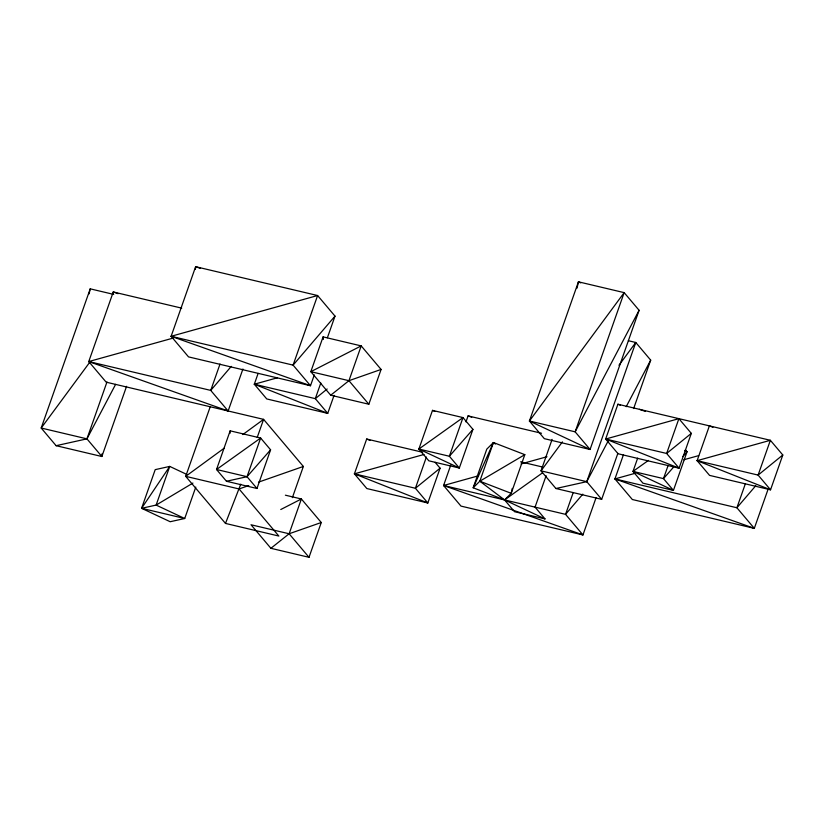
<?xml version="1.0" encoding="UTF-8"?>
<svg xmlns="http://www.w3.org/2000/svg" width="824" height="824" viewBox="0 0 824 824"><rect width="100%" height="100%" fill="white"/><g stroke="black" fill="none" stroke-linecap="round" stroke-linejoin="round"><path stroke-width="1.24" d="M101.908 453.942L101.857 456.506L56.114 445.691L41.2 428.037L90.218 288.843L113.702 294.395M229.968 433.352L230.154 430.828L260.642 438.038L270.591 449.811L256.975 488.478L226.476 481.267L216.537 469.495L230.154 430.828M113.073 294.498L113.269 291.964L181.723 308.145M195.432 269.232L195.628 266.688L317.601 295.528L335.007 316.128L327.396 337.727M89.126 293.859L90.218 288.843M512.271 488.395L511.199 493.329L504.566 499.921L473.182 487.787L486.799 449.121L493.432 442.539L524.816 454.663L511.199 493.329L479.815 481.206L473.182 487.787L493.432 442.539L495.409 444.033M577.068 288.091L578.438 281.818L624.17 292.633L639.094 310.288L590.077 449.482L544.334 438.667L529.42 421.012L578.438 281.818L580.724 282.889M292.376 497.655L303.356 466.456L263.587 419.364L106.162 382.161L88.755 361.561L113.269 291.964L118.12 293.684M56.114 445.691L86.942 438.852L106.976 381.965M126.577 386.312L101.857 456.506L86.942 438.852L41.2 428.037L90.104 361.777M314.304 374.93L310.493 385.725L188.521 356.885L171.124 336.285L195.628 266.688L200.479 268.408M195.782 487.087L184.72 518.502L170.187 521.726L141.594 508.305L155.211 469.639L169.744 466.415L186.893 474.469M220.029 364.002L210.728 390.401L228.135 411.001L242.925 369.008M210.223 406.747L185.709 476.344L225.488 523.425L278.852 536.053L239.073 488.962L185.709 476.344L224.128 448.235M334.07 395.355L327.736 413.36L266.749 398.94L254.317 384.221L258.118 373.416M225.488 523.425L240.763 484.162M257.243 437.359L263.587 419.364L242.823 434.557M226.476 481.267L247.025 476.705L260.642 438.038L216.537 469.495L247.025 476.705L256.975 488.478M323.08 336.882L310.823 371.676L330.712 395.221L368.833 404.234L381.09 369.44L361.2 345.895L323.08 336.882L323.41 339.416M320.793 383.047L315.304 398.641L327.736 413.36L254.317 384.221L277.513 377.763M280.768 509.52L301.378 498.973L321.267 522.509L289.121 533.767L251.011 524.754L270.9 548.3L289.121 533.767L301.378 498.973L285.392 495.193M330.712 395.221L348.943 380.688L361.2 345.895L310.823 371.676L348.943 380.688L381.09 369.44M270.9 548.3L309.01 557.312L321.267 522.509M435.113 462.295L440.088 468.176L427.831 502.98L366.845 488.55L354.413 473.841L366.67 439.038L422.681 452.283M418.88 449.039L432.497 410.373L462.995 417.593L472.935 429.356L459.318 468.022L428.83 460.812L418.88 449.039L462.995 417.593L449.379 456.249L459.318 468.022L418.88 449.039L449.379 456.249L472.935 429.356M426.389 457.062L415.399 488.261L427.831 502.98L354.413 473.841L424 454.477M596.051 497.748L582.949 534.941L460.977 506.101L443.58 485.501L450.759 465.097M465.972 421.898L468.084 415.904L541.512 433.269M546.116 475.716L535.054 507.131L545.004 518.904L504.566 499.921L479.815 481.206L493.432 442.539M552.101 439.388L541.018 470.854L555.932 488.519L601.674 499.334L617.876 453.334M573.154 492.742L565.552 514.341L582.949 534.941L443.58 485.501L478.044 475.912M555.932 488.519L586.76 481.669L635.778 342.485L628.362 340.724M605.65 439.038L666.637 453.458L679.069 468.176L605.65 439.038L678.894 418.654L691.315 433.373L679.069 468.176L618.082 453.756L605.65 439.038L617.907 404.234L770.368 440.294L782.8 455.002L770.543 489.806L709.557 475.386L697.125 460.668L709.382 425.874L712.935 427.275M633.646 408.549L650.692 360.139L635.778 342.485L618.968 365.259M768.246 488.766L754.31 528.359L632.338 499.519L614.931 478.919L623.387 454.92M685.393 449.77L687.051 451.727L673.435 490.393L642.936 483.183L632.997 471.41L637.673 458.123M678.894 418.654L666.637 453.458L691.315 433.373M668.171 465.333L663.485 478.62L673.435 490.393L632.997 471.41L648.385 460.441M745.36 483.76L736.903 507.759L754.31 528.359L614.931 478.919L634.624 473.44M86.942 438.852L115.618 384.334M639.094 310.288L575.152 431.827L590.077 449.482L529.42 421.012L624.17 292.633L575.152 431.827L529.42 421.012M601.674 499.334L586.76 481.669L608.266 440.788M626.199 406.706L650.692 360.139M141.594 508.305L169.744 466.415L156.127 505.081L141.594 508.305L184.72 518.502L156.127 505.081L192.919 483.07M562.421 441.87L541.018 470.854L586.76 481.669M231.276 366.381L210.728 390.401L88.755 361.561L173.699 337.933M335.007 316.128L293.097 365.125L171.124 336.285L317.601 295.528L293.097 365.125L310.493 385.725L171.124 336.285M582.805 494.163L565.552 514.341L443.58 485.501M755.804 485.666L736.903 507.759L614.931 478.919M247.025 476.705L270.591 449.811M673.589 467.095L663.485 478.62L632.997 471.41M682.839 456.527L687.051 451.727L684.734 450.646M327.149 389L315.304 398.641L254.317 384.221M440.088 468.176L415.399 488.261L354.413 473.841M782.8 455.002L758.111 475.088L697.125 460.668L770.368 440.294L758.111 475.088L770.543 489.806L697.125 460.668M542.511 472.852L504.566 499.921L514.506 511.694L545.004 518.904M479.815 481.206L524.816 454.663M239.073 488.962L248.776 485.563M258.478 482.164L303.356 466.456M521.129 463.922L546.971 456.733M683.869 459.741L698.639 455.631M520.614 461.831L542.573 467.023M639.445 409.322L645.501 411.464M468.084 415.904L471.719 417.191M88.755 361.561L228.135 411.001M617.907 404.234L620.276 405.181M366.67 439.038L370.223 440.449M432.497 410.373L434.804 411.464M348.943 380.688L368.833 404.234M289.121 533.767L309.01 557.312"/></g></svg>
